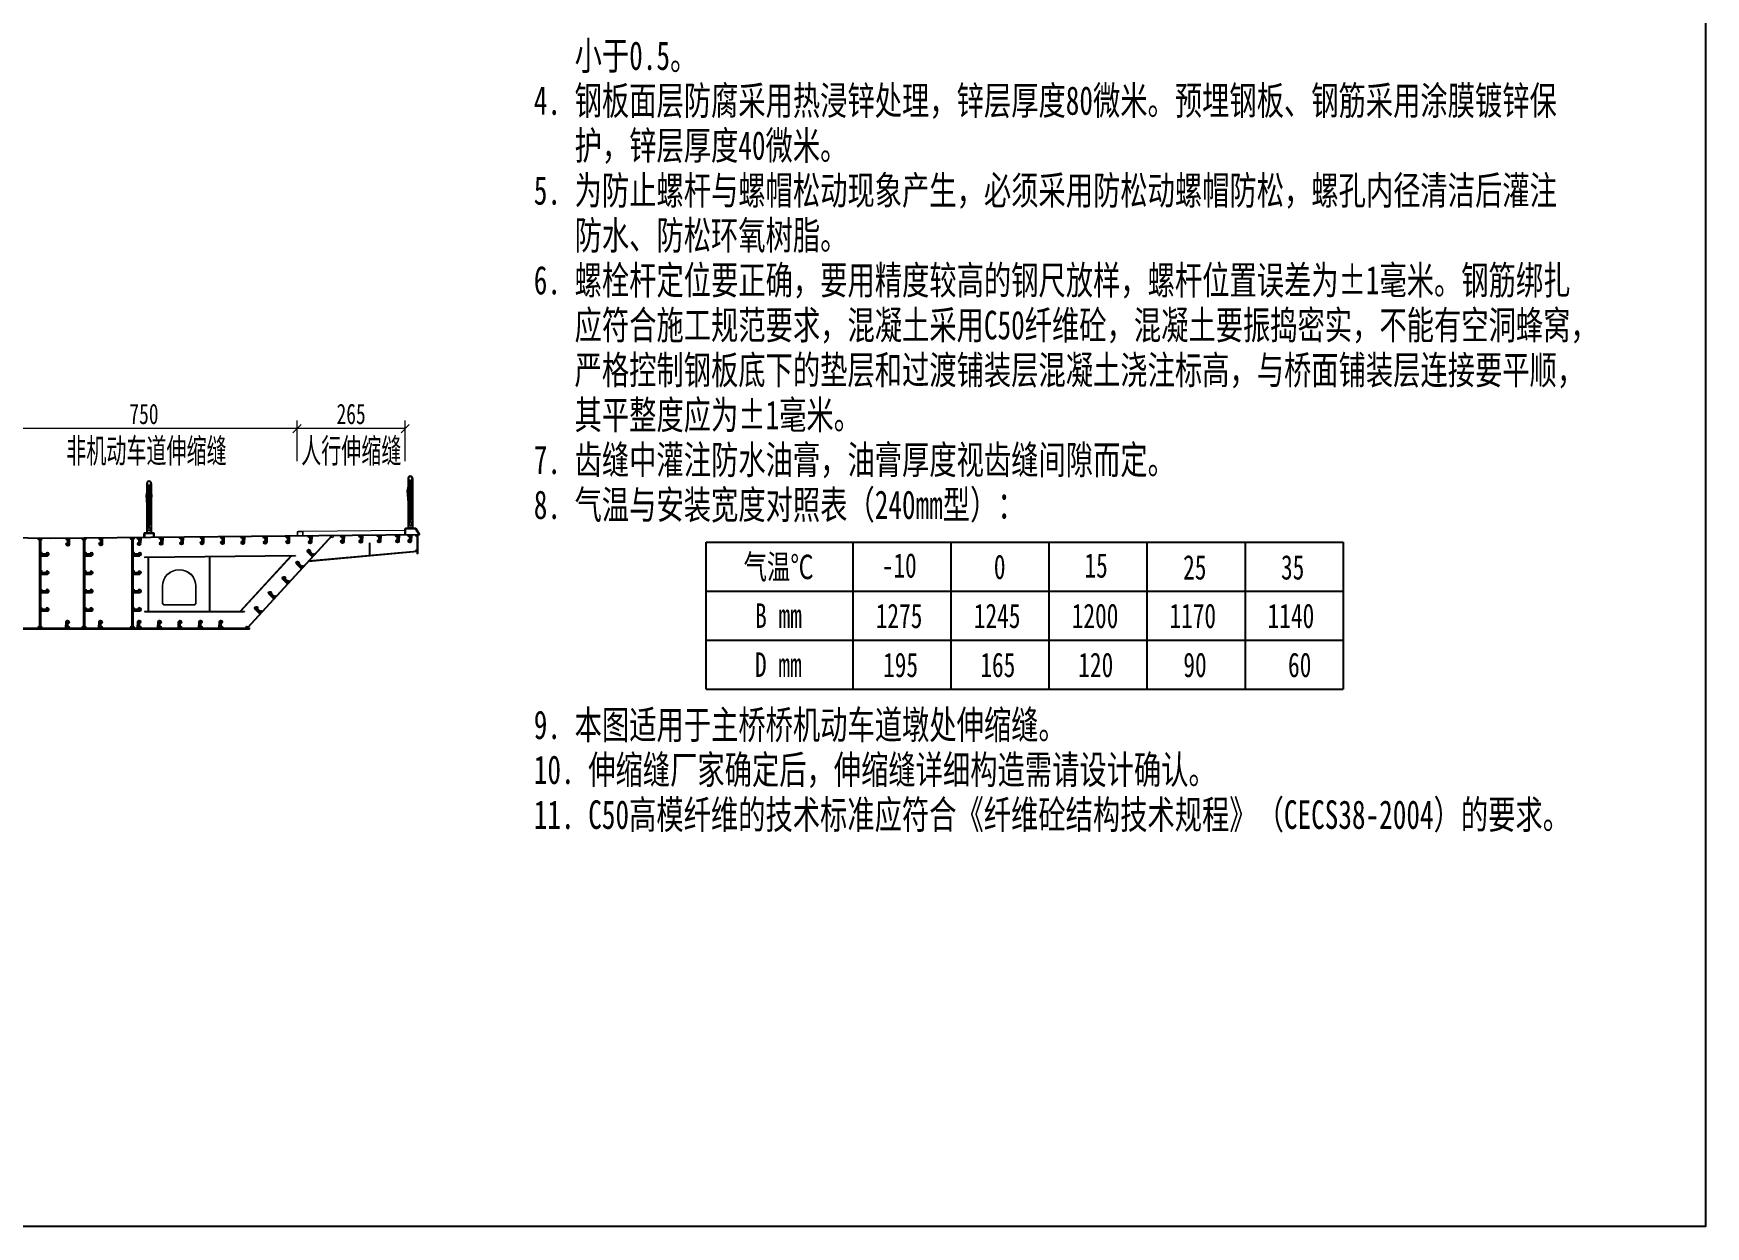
# Model space of a CAD drawing. Extents: x 113548 to 134722, y -121971 to -116031.
# Drawn here: x 117852 to 121948, y -121971 to -119049 of the extents above; entities that cross this region are included whole.
import ezdxf

# ---------------------------------------------------------------- set-up
doc = ezdxf.new("R2010")
doc.units = 0
doc.header["$LTSCALE"] = 3
doc.header["$MEASUREMENT"] = 0
doc.linetypes.add('ACAD_ISO08W100', pattern=[36, 24, -3, 6, -3])
doc.layers.get('0').update_dxf_attribs({"linetype": 'CONTINUOUS'})
doc.layers.get('DEFPOINTS').update_dxf_attribs({"linetype": 'CONTINUOUS'})
for name, color, linetype in [('3', 3, 'CONTINUOUS'), ('6标注', 7, 'CONTINUOUS'), ('标注', 2, 'CONTINUOUS')]:
    doc.layers.add(name, color=color, linetype=linetype)
for name, color, linetype, lineweight in [('文字', 2, 'CONTINUOUS', 15), ('文字说明', 7, 'CONTINUOUS', 25), ('桥－综合标注', 31, 'CONTINUOUS', 13), ('细实线', 7, 'CONTINUOUS', 15), ('钢板粗线', 1, 'CONTINUOUS', 25), ('钢板细线', 6, 'CONTINUOUS', 15)]:
    doc.layers.add(name, color=color, linetype=linetype, lineweight=lineweight)
doc.styles.add('111', font='', dxfattribs={"width": 0.7})
doc.styles.add('仿宋字', font='仿宋_GB2312.ttf', dxfattribs={"width": 0.7})
doc.styles.get('111').set_extended_font_data('仿宋_GB2312')
doc.dimstyles.new('200', dxfattribs={"dimscale": 0, "dimtxt": 2.5, "dimasz": 1, "dimexe": 1, "dimexo": 1, "dimgap": 0.6, "dimtad": 1, "dimdec": 0, "dimdsep": 46, "dimtxsty": '111', "dimblk": 'OBLIQUE', "dimcen": 0, "dimclrd": 4, "dimclre": 4, "dimclrt": 4, "dimadec": 1, "dimazin": 2, "dimtfac": 1, "dimtdec": 0, "dimtix": 1, "dimtmove": 2, "dimatfit": 3, "dimfxl": 4, "dimfxlon": 1, "dimtolj": 1, "dimlwd": -1, "dimlwe": -1, "dimarcsym": 0})

# ---------------------------------------------------------------- blocks, each defined once
blk = doc.blocks.new('14-160加劲 有过焊孔')
at = {"layer": 'DEFPOINTS'}
blk.add_line((38609, 31489), (38609, 31649), dxfattribs=at)
at = {"layer": '钢板粗线', "color": 7}
for p, q in [((38602, 31489), (38602, 31649)), ((38602, 31649), (38616, 31649)), ((38616, 31489), (38616, 31649)), ((38651, 31489), (38644, 31651)), ((38567, 31489), (38651, 31489))]:
    blk.add_line(p, q, dxfattribs=at)
for centre, start, end in [((38609, 31649), 2.4932, 258.463), ((38602, 31489), 90, 180)]:
    blk.add_arc(centre, 35, start, end, dxfattribs=at)
blk = doc.blocks.new('12-140加劲 有过焊孔')
at = {"layer": 'DEFPOINTS'}
blk.add_line((0, 0), (0, 140), dxfattribs=at)
at = {"layer": '钢板粗线', "color": 7}
for p, q in [((-6, 0), (-6, 140)), ((-6, 140), (6, 140)), ((6, 0), (6, 140)), ((41, 0), (35, 141)), ((-41, 0), (41, 0))]:
    blk.add_line(p, q, dxfattribs=at)
for centre, start, end in [((-6, 0), 90, 180), ((0, 140), 2.441, 260.1291)]:
    blk.add_arc(centre, 35, start, end, dxfattribs=at)
blk = doc.blocks.new('人行护栏')
for p, q in [((-65, 926), (-11, 1173)), ((-3, 152), (-65, 926)), ((-55, 925), (-5, 1156)), ((-5, 299), (-55, 925)), ((-54, 1226), (-54, 10)), ((-5, 884), (-53, 932)), ((-5, 898), (-51, 944)), ((-5, 824), (-48, 844)), ((-5, 813), (-48, 833)), ((-5, 964), (-37, 1010)), ((-5, 982), (-34, 1023)), ((-5, 1065), (-19, 1090)), ((-5, 1085), (-16, 1104)), ((-5, 299), (-5, 1156)), ((3, 152), (65, 926)), ((5, 299), (5, 1156)), ((55, 925), (5, 1156)), ((5, 1085), (16, 1104)), ((5, 1065), (19, 1090)), ((5, 982), (34, 1023)), ((5, 964), (37, 1010)), ((5, 898), (51, 944)), ((5, 884), (53, 932)), ((5, 299), (55, 925)), ((5, 824), (48, 844)), ((5, 813), (48, 833)), ((65, 926), (11, 1173)), ((54, 1226), (54, 10)), ((-5, 753), (-42, 767)), ((-5, 742), (-41, 756)), ((5, 753), (42, 767)), ((5, 742), (41, 756))]:
    blk.add_line(p, q)
at = {"linetype": 'ACAD_ISO08W100', "ltscale": 0.1}
blk.add_line((0, 153), (0, 1172), dxfattribs=at)
for centre, radius in [((0, 1226), 54), ((0, 1226), 50), ((0, 110), 42.5), ((0, 110), 39.5)]:
    blk.add_circle(centre, radius)
at = {"layer": 'DEFPOINTS'}
for p, q in [((0, 886), (-52, 938)), ((0, 816), (-48, 838)), ((0, 966), (-35, 1016)), ((0, 1066), (-18, 1097)), ((0, 1066), (18, 1097)), ((0, 966), (35, 1016)), ((0, 886), (52, 938)), ((0, 816), (48, 838)), ((0, 746), (-42, 761)), ((0, 746), (42, 761))]:
    blk.add_line(p, q, dxfattribs=at)
blk = doc.blocks.new('_Oblique')
at = {"color": 0, "linetype": 'ByBlock', "lineweight": -2}
blk.add_line((-0.5, -0.5), (0.5, 0.5), dxfattribs=at)
blk = doc.blocks.new('*D86')
at = {"layer": 'DEFPOINTS', "color": 0}
for p in [(118498.1, -120016.7), (118498.1, -120119), (118763.1, -120117.2)]:
    blk.add_point(p, dxfattribs=at)
at = {"layer": '桥－综合标注', "color": 4}
for p, q in [((118498.1, -120096.7), (118498.1, -119996.7)), ((118763.1, -120096.7), (118763.1, -119996.7)), ((118763.1, -120016.7), (118498.1, -120016.7))]:
    blk.add_line(p, q, dxfattribs=at)
at = {"layer": '桥－综合标注', "color": 4, "xscale": 20, "yscale": 20, "zscale": 20, "rotation": 180}
blk.add_blockref('_Oblique', (118498.1, -120016.7), dxfattribs=at)
at = {"layer": '桥－综合标注', "color": 4, "xscale": 20, "yscale": 20, "zscale": 20}
blk.add_blockref('_Oblique', (118763.1, -120016.7), dxfattribs=at)
at = {"layer": '桥－综合标注', "color": 4, "insert": (118630.6, -119980.9), "char_height": 50, "attachment_point": 5, "style": '111'}
blk.add_mtext('\\A1;265', dxfattribs=at)
blk = doc.blocks.new('*D111')
at = {"layer": 'DEFPOINTS', "color": 0}
for p in [(117748.2, -120016.7), (118498.2, -120123), (117748.2, -120151.5)]:
    blk.add_point(p, dxfattribs=at)
at = {"layer": '桥－综合标注', "color": 4}
for p, q in [((117748.2, -120096.7), (117748.2, -119996.7)), ((118498.2, -120096.7), (118498.2, -119996.7)), ((118498.2, -120016.7), (117748.2, -120016.7))]:
    blk.add_line(p, q, dxfattribs=at)
at = {"layer": '桥－综合标注', "color": 4, "xscale": 20, "yscale": 20, "zscale": 20, "rotation": 180}
blk.add_blockref('_Oblique', (117748.2, -120016.7), dxfattribs=at)
at = {"layer": '桥－综合标注', "color": 4, "xscale": 20, "yscale": 20, "zscale": 20}
blk.add_blockref('_Oblique', (118498.2, -120016.7), dxfattribs=at)
at = {"layer": '桥－综合标注', "color": 4, "insert": (118123.2, -119980.9), "char_height": 50, "attachment_point": 5, "style": '111'}
blk.add_mtext('\\A1;750', dxfattribs=at)

msp = doc.modelspace()

# ---------------------------------------------------------------- linework, layer by layer
msp.add_line((118781.00598, -120260.3719), (118770.20598, -120260.3719))
at = {"layer": '3'}
for p, q in [((119500.72207, -120654.89258), (119500.72207, -120294.87706)), ((119500.72207, -120294.87706), (121060.78933, -120294.87706)), ((119860.73759, -120654.89258), (119860.73759, -120294.87706)), ((119860.73759, -120654.89258), (119860.73759, -120294.87706)), ((120100.74794, -120654.89258), (120100.74794, -120294.87706)), ((120340.75829, -120654.89258), (120340.75829, -120294.87706)), ((120580.76864, -120654.89258), (120580.76864, -120294.87706)), ((119500.72207, -120414.88223), (121060.78933, -120414.88223)), ((119500.72207, -120534.8874), (121060.78933, -120534.8874)), ((119500.72207, -120654.89258), (121060.78933, -120654.89258)), ((119500.72207, -120654.89258), (121060.78933, -120654.89258))]:
    msp.add_line(p, q, dxfattribs=at)
at = {"layer": '6标注'}
for p, q in [((120820.77898, -120294.87706), (120820.77898, -120654.89258)), ((121060.78933, -120294.87706), (121060.78933, -120654.89258))]:
    msp.add_line(p, q, dxfattribs=at)
at = {"layer": 'DEFPOINTS', "color": 8}
for p, q in [((117868.6688, -120286.10069), (117868.6688, -120504.3664)), ((117976.62606, -120285.68006), (117976.62606, -120504.3664)), ((118094.4832, -120284.49991), (118094.4832, -120504.3664)), ((118134.4832, -120464.3664), (118134.4832, -120332.10177)), ((118284.4832, -120464.3664), (118284.4832, -120330.73241)), ((118124.4832, -120464.3664), (118369.05827, -120464.3664))]:
    msp.add_line(p, q, dxfattribs=at)
at = {"layer": 'DEFPOINTS'}
for p, q in [((118585.12034, -120277.98686), (118376.59668, -120504.3664)), ((118676.62021, -120327.27431), (118676.62021, -120297.27431)), ((118793.12034, -120277.50414), (118793.12034, -120323.50414)), ((118484.11529, -120328.60075), (118359.05827, -120464.3664)), ((118793.12034, -120317.46609), (118525.33576, -120341.85751))]:
    msp.add_line(p, q, dxfattribs=at)
msp.add_lwpolyline([(113548.44111, -116031.10317), (121948.44111, -116031.10317), (121948.44111, -121971.10317), (113548.44111, -121971.10317)], close=True, dxfattribs=at)
at = {"layer": 'DEFPOINTS', "color": 8}
msp.add_lwpolyline([(118494.11479, -120328.50062), (118124.4837, -120332.2019)], dxfattribs=at)
at = {"layer": '文字'}
for p, q in [((117512.03492, -120507.85738), (118379.85171, -120507.96779)), ((117512.03536, -120506.25789), (118379.85171, -120506.3683))]:
    msp.add_line(p, q, dxfattribs=at)
at = {"layer": '钢板粗线'}
for points in [[(118148.12034, -120282.36227), (118148.12034, -120274.79487, 0.4142135624), (118145.62034, -120272.29487), (118125.62034, -120272.29487, 0.4142135624), (118123.12034, -120274.79487), (118123.12034, -120282.61307)], [(118147.12034, -120282.36227), (118147.12034, -120274.79487, 0.4142135628), (118145.62034, -120273.29487), (118125.62034, -120273.29487, 0.4142135618), (118124.12034, -120274.79487), (118124.12034, -120282.61307)], [(118763.10598, -120276.1719), (118763.10598, -120262.8719, -0.4142135624), (118765.60598, -120260.3719), (118786.74547, -120260.3719, -0.254480658), (118788.84476, -120261.51435), (118798.11798, -120275.85428)], [(118764.10598, -120276.1719), (118764.10598, -120262.8719, -0.4142135624), (118765.60598, -120261.3719), (118786.74547, -120261.3719, -0.254480658), (118788.00505, -120262.05737), (118796.93493, -120275.86639)]]:
    msp.add_lwpolyline(points, format="xyb", dxfattribs=at)
at = {"layer": '钢板细线', "color": 3}
for p, q in [((117866.6688, -120286.07069), (117866.6688, -120504.3664)), ((117870.6688, -120286.13069), (117870.6688, -120504.3664)), ((117974.62606, -120285.70009), (117974.62606, -120504.3664)), ((117978.62606, -120285.66004), (117978.62606, -120504.3664)), ((118092.4832, -120284.51993), (118092.4832, -120504.3664)), ((118096.4832, -120284.47988), (118096.4832, -120504.3664))]:
    msp.add_line(p, q, dxfattribs=at)
at = {"layer": '钢板细线'}
for p, q in [((118582.67218, -120279.61145), (118375.64498, -120504.3664)), ((118584.59332, -120279.59221), (118377.54839, -120504.3664)), ((118676.02021, -120327.32906), (118676.02021, -120297.27431)), ((118677.22021, -120297.27431), (118676.02021, -120297.27431)), ((118677.22021, -120327.21955), (118677.22021, -120297.27431)), ((118791.92034, -120277.51615), (118791.92034, -120323.50414)), ((118794.32034, -120277.49212), (118794.32034, -120323.50414)), ((118798.12034, -120277.45407), (118798.12034, -120275.85399)), ((118124.47869, -120331.70193), (118124.48871, -120332.70188)), ((118133.9832, -120463.8664), (118133.9832, -120332.60681)), ((118134.9832, -120463.8664), (118134.9832, -120332.59679)), ((118283.9832, -120463.8664), (118283.9832, -120331.23745)), ((118284.9832, -120463.8664), (118284.9832, -120331.22743)), ((118482.9643, -120329.1123), (118358.83904, -120463.8664)), ((118484.33654, -120329.09856), (118360.19863, -120463.8664)), ((118494.10978, -120328.00065), (118494.11979, -120329.0006)), ((118791.92034, -120318.3787), (118526.60579, -120342.54514)), ((118791.92034, -120316.77208), (118528.22122, -120340.79138)), ((118794.32034, -120323.50414), (118791.92034, -120323.50414)), ((117512.00173, -120504.3664), (118381.59668, -120504.3664)), ((118124.4832, -120463.8664), (118369.05827, -120463.8664)), ((118124.4832, -120463.8664), (118124.4832, -120464.8664)), ((118124.4832, -120464.8664), (118369.05827, -120464.8664)), ((118369.05827, -120463.8664), (118369.05827, -120464.8664)), ((118381.59668, -120504.3664), (118381.59668, -120507.9664)), ((117512.00173, -120507.9664), (118381.59668, -120507.9664))]:
    msp.add_line(p, q, dxfattribs=at)
for points in [[(118798.12034, -120275.85399), (117893.11798, -120284.91619), (116523.14434, -120264.36658)], [(118798.12034, -120277.45407), (117893.11399, -120286.51631), (116523.14434, -120265.96676)], [(118763.10835, -120266.20458), (118513.10835, -120268.70794)], [(118494.10978, -120328.00065), (118124.47869, -120331.70193)], [(118494.11979, -120329.0006), (118124.48871, -120332.70188)]]:
    msp.add_lwpolyline(points, dxfattribs=at)
for points in [[(118513.10835, -120278.70794), (118513.10835, -120268.70794), (118500.58331, -120268.83336, 0.4112838209), (118498.10835, -120271.33324), (118498.10835, -120278.85815)], [(118512.10835, -120278.70794), (118512.10835, -120269.71801), (118500.59333, -120269.83331, 0.4112838209), (118499.10835, -120271.33324), (118499.10835, -120278.85815)]]:
    msp.add_lwpolyline(points, format="xyb", dxfattribs=at)
for points in [[(118244.469, -120449.3664), (118174.469, -120449.3664, -0.4142135624), (118168.469, -120443.3664), (118168.469, -120402.3664, -1), (118250.469, -120402.3664), (118250.469, -120443.3664, -0.4142135624)], [(118244.469, -120448.3664), (118174.469, -120448.3664, -0.4142135624), (118169.469, -120443.3664), (118169.469, -120402.3664, -1), (118249.469, -120402.3664), (118249.469, -120443.3664, -0.4142135624)]]:
    msp.add_lwpolyline(points, format="xyb", close=True, dxfattribs=at)
for centre, start, end in [((117866.6688, -120286.07069), 179.14062775, 270), ((117870.6688, -120286.03064), 270, 357.50268601), ((117974.62606, -120285.70009), 180.4917591, 270), ((117978.62606, -120285.68006), 270, 0.38247988), ((118092.4832, -120284.51993), 180.4917591, 270), ((118096.4832, -120284.47988), 270, 0.38247988), ((118582.67218, -120279.61145), 180.57370916, 227.69058819), ((118584.59332, -120279.59221), 227.69058819, 0.57370916), ((118791.92034, -120277.51642), 180.57370916, 270), ((118528.22122, -120340.79138), 5.16407726, 47.35108086), ((118791.92034, -120316.77208), 90, 185.20448144), ((117866.6688, -120504.3664), 90, 180), ((117870.6688, -120504.3664), 0, 90), ((117974.62606, -120504.3664), 90, 180), ((117978.62606, -120504.3664), 0, 90), ((118092.4832, -120504.3664), 90, 180), ((118096.4832, -120504.3664), 0, 90), ((118375.64498, -120504.3664), 47.41369053, 180)]:
    msp.add_arc(centre, 3.5, start, end, dxfattribs=at)

# ---------------------------------------------------------------- block references
at = {"layer": '标注', "xscale": -0.1, "yscale": 0.1, "zscale": 0.1}
for p in [(118775.60598, -120261.3719), (118135.62034, -120273.29487)]:
    msp.add_blockref('人行护栏', p, dxfattribs=at)
at = {"layer": '细实线', "xscale": -0.1, "yscale": 0.1, "zscale": 0.1, "rotation": 180.5737091599}
for p in [(117936.21656, -120286.0847), (118017.03556, -120285.27542), (118111.2827, -120284.33168), (118165.12027, -120283.79259), (118215.12027, -120283.29191), (118265.12027, -120282.79124), (118315.12027, -120282.29057), (118365.12027, -120281.7899), (118420.12027, -120281.23916), (118475.12027, -120280.68842), (118530.12027, -120280.13768), (118609.12021, -120279.34661), (118654.12021, -120278.89601), (118699.12021, -120278.4454), (118744.12021, -120277.9948), (118774.12034, -120277.69439)]:
    msp.add_blockref('12-140加劲 有过焊孔', p, dxfattribs=at)
at = {"layer": '钢板细线', "yscale": 0.1, "zscale": 0.1}
for p, xscale, rotation in [((114721.73831, -116463.43138), 0.1, 270.0000000000002), ((114829.69556, -116463.43138), 0.1, 270.0000000000002), ((114947.5527, -116463.43138), 0.1, 270.0000000000002), ((123443.48026, -119650.41133), -0.09999999999999999, 47.35108087022602), ((123470.58043, -119620.99057), -0.09999999999999999, 47.35108087024445), ((114721.73831, -116508.43138), 0.1, 270.0000000000002), ((114829.69556, -116508.43138), 0.1, 270.0000000000002), ((114947.5527, -116508.43138), 0.1, 270.0000000000002), ((123409.60505, -119687.18727), -0.09999999999999999, 47.35108087022602), ((114721.73831, -116553.43138), 0.1, 270.0000000000002), ((114829.69556, -116553.43138), 0.1, 270.0000000000002), ((114947.5527, -116553.43138), 0.1, 270.0000000000002), ((123375.72984, -119723.96322), -0.1, 47.35108087024022), ((114721.73831, -116598.43138), 0.1, 270.0000000000002), ((114829.69556, -116598.43138), 0.1, 270.0000000000002), ((114947.5527, -116598.43138), 0.1, 270.0000000000002), ((123341.85463, -119760.73916), -0.1, 47.35108087024022)]:
    msp.add_blockref('14-160加劲 有过焊孔', p, dxfattribs=dict(at, xscale=xscale, rotation=rotation))
at = {"layer": '钢板细线', "xscale": -0.1, "yscale": 0.1, "zscale": 0.1}
for p in [(117936.21656, -120504.3664), (118017.03556, -120504.3664), (118111.2827, -120504.3664), (118161.50173, -120504.3664), (118211.50173, -120504.3664), (118261.50173, -120504.3664), (118311.50173, -120504.3664)]:
    msp.add_blockref('12-140加劲 有过焊孔', p, dxfattribs=at)

# ---------------------------------------------------------------- texts
at = {"layer": '6标注', "style": '仿宋字', "width": 0.6}
for s, p in [('非机动车道伸缩缝', (117932.88738, -120100.74126)), ('人行伸缩缝', (118508.31652, -120100.74126))]:
    msp.add_text(s, height=60.002587, dxfattribs=at).set_placement(p)
at = {"layer": '文字说明', "style": '仿宋字', "width": 0.7}
for s, height, p in [('   小于0.5。', 70.003018, (119078.068, -119137.96269)), ('4. 钢板面层防腐采用热浸锌处理，锌层厚度80微米。预埋钢板、钢筋采用涂膜镀锌保', 70.0030183, (119078.068, -119247.96269)), ('   护，锌层厚度40微米。', 70.0030183, (119078.068, -119357.96269)), ('5. 为防止螺杆与螺帽松动现象产生，必须采用防松动螺帽防松，螺孔内径清洁后灌注', 70.0030183, (119078.068, -119467.96269)), ('   防水、防松环氧树脂。', 70.0030183, (119078.068, -119577.96269)), ('6. 螺栓杆定位要正确，要用精度较高的钢尺放样，螺杆位置误差为%%P1毫米。钢筋绑扎', 70.0030183, (119078.068, -119687.96269)), ('   应符合施工规范要求，混凝土采用C50纤维砼，混凝土要振捣密实，不能有空洞蜂窝，', 70.0030183, (119078.068, -119797.96269)), ('   严格控制钢板底下的垫层和过渡铺装层混凝土浇注标高，与桥面铺装层连接要平顺，', 70.0030183, (119078.068, -119907.96269)), ('   其平整度应为%%P1毫米。', 70.0030183, (119078.068, -120017.96269)), ('7. 齿缝中灌注防水油膏，油膏厚度视齿缝间隙而定。', 70.0030183, (119078.068, -120127.96269)), ('8. 气温与安装宽度对照表（240mm型）：', 70.0030183, (119078.068, -120237.96269)), ('气温℃', 60.002587, (119591.94114, -120385.21428)), ('-10', 60.002587, (119930.33395, -120381.63024)), ('0', 60.00259, (120205.04928, -120385.15254)), ('15', 60.002587, (120426.98671, -120381.63024)), ('25', 60.002587, (120668.67498, -120386.25236)), ('35', 60.002587, (120908.43532, -120386.25236)), ('B mm', 60.002587, (119620.31737, -120504.71944)), ('1275', 60.002587, (119915.68107, -120505.15771)), ('1245', 60.002587, (120155.94143, -120505.15771)), ('1200', 60.002587, (120395.82677, -120505.15771)), ('1170', 60.002587, (120635.08709, -120505.15771)), ('1140', 60.002587, (120875.59746, -120505.15771)), ('D mm', 60.002587, (119619.94235, -120624.72461)), ('195', 60.002587, (119933.68185, -120625.16289)), ('165', 60.002587, (120171.94212, -120625.16289)), ('120', 60.002587, (120411.82746, -120625.16289)), ('90', 60.002587, (120669.21356, -120625.16289)), ('60', 60.002587, (120925.72462, -120625.16289)), ('9. 本图适用于主桥桥机动车道墩处伸缩缝。', 70.0030183, (119078.068, -120777.03573)), ('10. 伸缩缝厂家确定后，伸缩缝详细构造需请设计确认。', 70.0030183, (119078.068, -120887.03573)), ('11. C50高模纤维的技术标准应符合《纤维砼结构技术规程》（CECS38-2004）的要求。', 70.0030183, (119078.068, -120997.03573))]:
    msp.add_text(s, height=height, dxfattribs=at).set_placement(p)

# ---------------------------------------------------------------- dimensions: what is measured, and where the dimension line sits
at = {"layer": '桥－综合标注'}
for base, p1, p2, picture, middle in [((117748.16441, -120016.69331), (118498.15634, -120122.95142), (117748.16441, -120151.5091), '*D111', (118123.16038, -119980.90953)), ((118498.09887, -120016.69331), (118763.09887, -120117.16912), (118498.09887, -120119.04231), '*D86', (118630.59887, -119980.90953))]:
    dim = msp.add_linear_dim(base=base, p1=p1, p2=p2, angle=180, dimstyle='200', override={"dimscale": 20, "dimblk": 'Oblique'}, dxfattribs=at)
    dim.commit()
    dim.dimension.update_dxf_attribs({"geometry": picture, "text_midpoint": middle})

doc.saveas('drawing.dxf')
